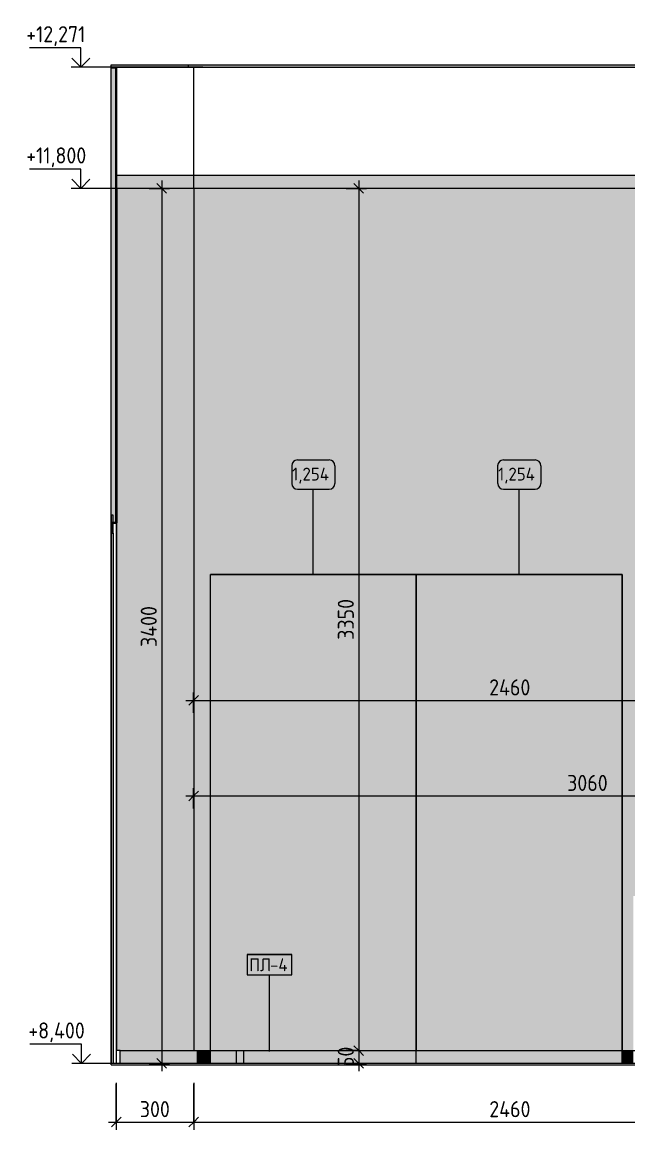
# Model space of a CAD drawing. Header units: millimetres. Extents: x 97900 to 162318, y -1987 to 22028.
# Drawn here: x 145733 to 148086, y 8142 to 12446 of the extents above; entities that cross this region are included whole.
import ezdxf

# ---------------------------------------------------------------- set-up
doc = ezdxf.new("R2010")
doc.units = ezdxf.units.MM
for name, color, linetype, lineweight in [('A-ANNO-DIMS', 7, 'Continuous', 9), ('A-ANNO-DIMS-25', 7, 'Continuous', 9), ('A-CLNG', 7, 'Continuous', 9), ('A-DOOR-FRAM-1', 7, 'Continuous', 9), ('A-DOOR-FRAM-2', 7, 'Continuous', 18), ('A-FLOR', 7, 'Continuous', 9), ('A-GENM', 7, 'Continuous', 9), ('A-GENM-IDEN', 7, 'Continuous', 9), ('A-WALL', 7, 'Continuous', 9), ('A-WALL-PATT', 7, 'Continuous', 9), ('G-ANNO-DIMS', 7, 'Continuous', 9), ('G-ANNO-DIMS-1', 7, 'Continuous', 20), ('I-FURN-IDEN', 7, 'Continuous', 9), ('I-WALL', 7, 'Continuous', 9), ('S-COLS', 7, 'Continuous', 9)]:
    doc.layers.add(name, color=color, linetype=linetype, lineweight=lineweight)
for name, color, linetype, lineweight, true_color in [('A-FLOR-FNSH-1', 7, 'Continuous', 30, 0x3c3c3c), ('A-WALL-5', 7, 'Continuous', 30, 0x3c3c3c), ('A-WALL-FNSH-3', 7, 'Continuous', 30, 0x3c3c3c), ('I-FURN-5', 7, 'Continuous', 9, 0xc0c0c0), ('I-FURN-7', 7, 'Continuous', 9, 0xacacac), ('I-FURN-8', 7, 'Continuous', 9, 0x9e9e9e), ('I-WALL-1', 7, 'Continuous', 9, 0x787878)]:
    doc.layers.add(name, color=color, linetype=linetype, lineweight=lineweight, true_color=true_color)
doc.layers.add('I-FURN-6', color=7, linetype='Continuous', lineweight=9, true_color=0x7f7f7f, transparency=0.7)
doc.styles.add('GOST Common_5', font='GOST_Common.ttf', dxfattribs={"height": 50})
doc.styles.add('ISOCPEUR_2', font='isocpeur.ttf', dxfattribs={"width": 0.9, "height": 62.5})
doc.dimstyles.new('ISO-2_5_0_9К_БОЛЬШОЙ_1', dxfattribs={"dimscale": 304.8, "dimtxt": 62.248823, "dimasz": 0.123031, "dimexe": 0.098425, "dimexo": 0.246063, "dimgap": 0, "dimtad": 1, "dimdec": 0, "dimrnd": 10, "dimzin": 0, "dimdsep": 46, "dimtxsty": 'ISOCPEUR_2', "dimblk1": 'OBLIQUE', "dimblk2": 'OBLIQUE', "dimsah": 1, "dimcen": 0.09, "dimdle": 0.098425, "dimazin": 0, "dimtfac": 1, "dimtdec": 4, "dimtix": 1, "dimtmove": 0, "dimatfit": 3, "dimfxl": 1, "dimtvp": 1, "dimtolj": 1, "dimtzin": 0, "dimarcsym": 2})

# ---------------------------------------------------------------- blocks, each defined once
blk = doc.blocks.new('110_Дверь_СКБ_2Ст - Д-6_л__ ДОО_Дв_1450x2100h_Дверь из раздевальной в коридор-32357677-Развертка 3_35-3')
at = {"layer": 'A-DOOR-FRAM-1'}
for points in [[(13600, 10460), (13608, 10460), (13608, 10500), (13600, 10500)], [(13600, 8400), (13608, 8400.2), (13608, 10460), (13600, 10460), (13600, 8424.8)]]:
    blk.add_hatch(color=256, dxfattribs=at).paths.add_polyline_path(points)
for p, q in [((13600, 8400), (13600, 10460)), ((13600, 10460), (13600, 8400)), ((13608, 10460), (13608, 8400))]:
    blk.add_line(p, q, dxfattribs=at)
at = {"layer": 'A-DOOR-FRAM-2'}
for p, q in [((13608, 10530), (13600, 10530)), ((13600, 10530), (13600, 10460)), ((13608, 10460), (13608, 10530)), ((13600, 10500), (13599.8, 10500)), ((13599.8, 10460), (13600, 10460)), ((13600, 10460), (13600, 10500)), ((13600, 10460), (13608, 10460))]:
    blk.add_line(p, q, dxfattribs=at)
blk = doc.blocks.new('Шкаф параметрический - 1_254-26529812-Развертка 3_35-3')
at = {"layer": 'I-FURN-6'}
for points in [[(14071.7, 8450), (14785.3, 8450), (14785.3, 10300), (13985.3, 10300), (13985.3, 8450)], [(13985.3, 8400), (14785.3, 8400), (14785.3, 8450), (13985.3, 8450)]]:
    blk.add_hatch(color=256, dxfattribs=at).paths.add_polyline_path(points)
at = {"layer": 'I-FURN-5'}
for p, q in [((13985.3, 10300), (14785.3, 10300)), ((13985.3, 8400), (13985.3, 10300)), ((14785.3, 8400), (14785.3, 10300))]:
    blk.add_line(p, q, dxfattribs=at)
at = {"layer": 'I-FURN-7'}
for p, q in [((13985.3, 10300), (14785.3, 10300)), ((13985.3, 10300), (14785.3, 10300)), ((14785.3, 10300), (13985.3, 10300)), ((13985.3, 8450), (13985.3, 10300))]:
    blk.add_line(p, q, dxfattribs=at)
at = {"layer": 'I-FURN-8'}
blk.add_line((14785.3, 10300), (14785.3, 8450), dxfattribs=at)
blk = doc.blocks.new('Шкаф параметрический - 1_254-V32-Развертка 3_35-3')
at = {"layer": 'I-FURN-6'}
for points in [[(15487.4, 8450), (15585.3, 8450), (15585.3, 10300), (14785.3, 10300), (14785.3, 8450)], [(14785.3, 8400), (15585.3, 8400), (15585.3, 8450), (14785.3, 8450)]]:
    blk.add_hatch(color=256, dxfattribs=at).paths.add_polyline_path(points)
at = {"layer": 'I-FURN-5'}
for p, q in [((14785.3, 10300), (15585.3, 10300)), ((14785.3, 8400), (14785.3, 10300)), ((15585.3, 8400), (15585.3, 10300))]:
    blk.add_line(p, q, dxfattribs=at)
at = {"layer": 'I-FURN-7'}
for p, q in [((14785.3, 10300), (15585.3, 10300)), ((14785.3, 10300), (15585.3, 10300)), ((15585.3, 10300), (14785.3, 10300)), ((15585.3, 10300), (15585.3, 8450))]:
    blk.add_line(p, q, dxfattribs=at)
at = {"layer": 'I-FURN-8'}
blk.add_line((14785.3, 8450), (14785.3, 10300), dxfattribs=at)
blk = doc.blocks.new('Плинтус - Плинтус светлый _сад_-33412411-Развертка 3_35-3')
at = {"layer": 'A-GENM'}
blk.add_hatch(color=256, dxfattribs=at).paths.add_polyline_path([(13920, 8400), (13936, 8400), (13936, 8450), (13635.5, 8450), (13635.5, 8400), (13900, 8400)])
for p in [(13635.5, 8450), (13936, 8400)]:
    blk.add_line(p, (13936, 8450), dxfattribs=at)
blk = doc.blocks.new('Плинтус - Плинтус светлый _сад_-33412412-Развертка 3_35-3')
at = {"layer": 'A-GENM'}
blk.add_line((13936, 8450), (13936, 8400), dxfattribs=at)
blk = doc.blocks.new('Плинтус - Плинтус светлый _сад_-33412413-Развертка 3_35-3')
at = {"layer": 'A-GENM'}
blk.add_hatch(color=256, dxfattribs=at).paths.add_polyline_path([(13936, 8400), (13985.3, 8400), (13985.3, 8450), (13936, 8450)])
for p, q in [((13936, 8450), (13985.3, 8450)), ((13985.3, 8450), (14115, 8450)), ((14115, 8400), (14115, 8450)), ((13985.3, 8400), (13953.7, 8400)), ((14115, 8400), (13985.3, 8400))]:
    blk.add_line(p, q, dxfattribs=at)
blk = doc.blocks.new('Плинтус - Плинтус светлый _сад_-33412414-Развертка 3_35-3')
at = {"layer": 'A-GENM'}
blk.add_hatch(color=256, dxfattribs=at).paths.add_polyline_path([(15629, 8400), (15629, 8450), (15585.3, 8450), (15585.3, 8400)])
for p, q in [((14085, 8450), (15585.3, 8450)), ((14085, 8450), (14085, 8400)), ((15585.3, 8450), (15629, 8450)), ((15629, 8450), (16380.8, 8450)), ((16380.8, 8450), (16395, 8450)), ((16395, 8400), (16395, 8450)), ((15585.3, 8400), (14085, 8400)), ((15629, 8400), (15585.3, 8400)), ((16380.8, 8400), (15629, 8400)), ((16395, 8400), (16380.8, 8400))]:
    blk.add_line(p, q, dxfattribs=at)
blk = doc.blocks.new('Плинтус - Плинтус светлый _сад_-33437141-Развертка 3_35-3')
at = {"layer": 'A-GENM'}
for p, q in [((13620.5, 8400), (13620.5, 8450)), ((13635.5, 8450), (13620.5, 8450)), ((13635.5, 8400), (13635.5, 8450))]:
    blk.add_line(p, q, dxfattribs=at)
blk = doc.blocks.new('Высотные отметки - Стрелка_Верх-17668718-Развертка 3_35-3')
at = {"layer": 'G-ANNO-DIMS'}
for p, q in [((13482.1, 12346), (13282.1, 12346)), ((13482.1, 12271), (13482.1, 12346)), ((13520, 12271), (13445, 12271))]:
    blk.add_line(p, q, dxfattribs=at)
at = {"layer": 'G-ANNO-DIMS-1'}
for q in [(13446.8, 12306.4), (13517.5, 12306.4)]:
    blk.add_line((13482.1, 12271), q, dxfattribs=at)
blk = doc.blocks.new('DIMBLOCK47-Развертка 3_35-3')
at = {"layer": 'A-ANNO-DIMS-25'}
for p, q in [((146098.5, 8325), (146098.5, 8141.8)), ((146098.5, 8171.8), (146098.5, 8320)), ((146399.5, 8325), (146399.5, 8141.8)), ((146399.5, 8171.8), (146399.5, 8320)), ((146068.5, 8171.8), (146399.5, 8171.8))]:
    blk.add_line(p, q, dxfattribs=at)
at = {"layer": 'A-ANNO-DIMS-25', "lineweight": 20}
for p, q in [((146098.5, 8171.8), (146117.3, 8190.6)), ((146399.5, 8171.8), (146418.3, 8190.6)), ((146098.5, 8171.8), (146079.8, 8153.1)), ((146399.5, 8171.8), (146380.8, 8153.1))]:
    blk.add_line(p, q, dxfattribs=at)
at = {"layer": 'A-ANNO-DIMS-25', "color": 0, "insert": (146189.8, 8253.5), "char_height": 62.5, "width": 142.215, "attachment_point": 1, "line_spacing_factor": 1.149209, "style": 'ISOCPEUR_2'}
blk.add_mtext('300', dxfattribs=at)
blk = doc.blocks.new('_Oblique')
at = {"color": 0, "linetype": 'ByBlock', "lineweight": -2}
blk.add_line((-0.5, -0.5), (0.5, 0.5), dxfattribs=at)
blk = doc.blocks.new('DIMBLOCK48-Развертка 3_35-3')
at = {"layer": 'A-ANNO-DIMS-25'}
for p, q in [((146399.5, 8325), (146399.5, 8141.8)), ((146399.5, 8171.8), (146399.5, 8320)), ((148859.4, 8325), (148859.4, 8141.8)), ((148859.4, 8171.8), (148859.4, 8320)), ((146399.5, 8171.8), (148859.4, 8171.8))]:
    blk.add_line(p, q, dxfattribs=at)
at = {"layer": 'A-ANNO-DIMS-25', "lineweight": 20}
for p, q in [((146399.5, 8171.8), (146418.3, 8190.6)), ((148859.4, 8171.8), (148878.1, 8190.6)), ((146399.5, 8171.8), (146380.8, 8153.1)), ((148859.4, 8171.8), (148840.6, 8153.1))]:
    blk.add_line(p, q, dxfattribs=at)
at = {"layer": 'A-ANNO-DIMS-25', "color": 0, "insert": (147547.4, 8253.5), "char_height": 62.5, "width": 196.802, "attachment_point": 1, "line_spacing_factor": 1.149209, "style": 'ISOCPEUR_2'}
blk.add_mtext('2460', dxfattribs=at)
blk = doc.blocks.new('DIMBLOCK53-Развертка 3_35-3')
at = {"layer": 'A-ANNO-DIMS-25'}
for p, q in [((146991.9, 11800), (147070.4, 11800)), ((147040.4, 11800), (146991.9, 11800)), ((147040.4, 11830), (147040.4, 8450)), ((146991.9, 8450), (147070.4, 8450)), ((147040.4, 8450), (146991.9, 8450))]:
    blk.add_line(p, q, dxfattribs=at)
at = {"layer": 'A-ANNO-DIMS-25', "lineweight": 20}
for p, q in [((147040.4, 11800), (147021.7, 11818.8)), ((147040.4, 11800), (147059.2, 11781.2)), ((147040.4, 8450), (147021.7, 8468.8)), ((147040.4, 8450), (147059.2, 8431.3))]:
    blk.add_line(p, q, dxfattribs=at)
at = {"layer": 'A-ANNO-DIMS-25', "color": 0, "insert": (146958.8, 10046), "char_height": 62.5, "width": 189.619, "attachment_point": 1, "rotation": 90, "line_spacing_factor": 1.149209, "style": 'ISOCPEUR_2'}
blk.add_mtext('3350', dxfattribs=at)
blk = doc.blocks.new('DIMBLOCK54-Развертка 3_35-3')
at = {"layer": 'A-ANNO-DIMS-25'}
for p, q in [((146991.9, 8450), (147070.4, 8450)), ((147040.4, 8450), (146991.9, 8450)), ((147040.4, 8450), (147040.4, 8370)), ((146991.9, 8400), (147070.4, 8400)), ((147040.4, 8400), (146991.9, 8400))]:
    blk.add_line(p, q, dxfattribs=at)
at = {"layer": 'A-ANNO-DIMS-25', "lineweight": 20}
for p, q in [((147040.4, 8450), (147021.7, 8468.8)), ((147040.4, 8450), (147059.2, 8431.3)), ((147040.4, 8400), (147021.7, 8418.7)), ((147040.4, 8400), (147059.2, 8381.2))]:
    blk.add_line(p, q, dxfattribs=at)
at = {"layer": 'A-ANNO-DIMS-25', "color": 0, "insert": (146958.8, 8385.5), "char_height": 62.5, "width": 94.81, "attachment_point": 1, "rotation": 90, "line_spacing_factor": 1.149209, "style": 'ISOCPEUR_2'}
blk.add_mtext('50', dxfattribs=at)
blk = doc.blocks.new('Mark Reiling - Mark Reiling-26174330-Развертка 3_35-3')
at = {"layer": 'A-GENM-IDEN'}
for p, q in [((14127.9, 8822.9), (14127.9, 8744.1)), ((14127.9, 8822.9), (14301.4, 8822.9)), ((14301.4, 8822.9), (14127.9, 8822.9)), ((14127.9, 8822.9), (14127.9, 8744.1)), ((14301.4, 8744.1), (14301.4, 8822.9)), ((14301.4, 8744.1), (14301.4, 8822.9)), ((14127.9, 8744.1), (14301.4, 8744.1)), ((14127.9, 8744.1), (14301.4, 8744.1))]:
    blk.add_line(p, q, dxfattribs=at)
blk = doc.blocks.new('DIMBLOCK57-Развертка 3_35-3')
at = {"layer": 'A-ANNO-DIMS-25'}
for p, q in [((146398.5, 9390.9), (146398.5, 9469.4)), ((149459.4, 9175), (149459.4, 9469.4)), ((146368.5, 9439.4), (149459.4, 9439.4)), ((146398.5, 9439.4), (146398.5, 9390.9)), ((149459.4, 9439.4), (149459.4, 9175))]:
    blk.add_line(p, q, dxfattribs=at)
at = {"layer": 'A-ANNO-DIMS-25', "lineweight": 20}
for p, q in [((146398.5, 9439.4), (146379.8, 9420.6)), ((146398.5, 9439.4), (146417.3, 9458.1)), ((149459.4, 9439.4), (149440.6, 9420.6)), ((149459.4, 9439.4), (149478.1, 9458.1))]:
    blk.add_line(p, q, dxfattribs=at)
at = {"layer": 'A-ANNO-DIMS-25', "color": 0, "insert": (147849.9, 9521), "char_height": 62.5, "width": 189.619, "attachment_point": 1, "line_spacing_factor": 1.149209, "style": 'ISOCPEUR_2'}
blk.add_mtext('3060', dxfattribs=at)
blk = doc.blocks.new('Марка_Мебель - В прямоуг_Balcon_Марка-25523697-Развертка 3_35-3')
at = {"layer": 'I-FURN-IDEN'}
for p, q in [((17854.5, 8834.4), (17854.5, 8765.4)), ((17877, 8856.9), (17999.8, 8856.9)), ((18022.3, 8834.4), (18022.3, 8765.6)), ((17876.9, 8743.1), (17999.8, 8743.1))]:
    blk.add_line(p, q, dxfattribs=at)
for centre, radius, start, end in [((17877, 8834.4), 22.5, 90, 180), ((17999.8, 8834.4), 22.5, 0, 90), ((17876.9, 8765.4), 22.3, 180, 270), ((17999.8, 8765.6), 22.5, 270, 0)]:
    blk.add_arc(centre, radius, start, end, dxfattribs=at)
blk = doc.blocks.new('DIMBLOCK60-Развертка 3_35-3')
at = {"layer": 'A-ANNO-DIMS-25'}
for p, q in [((146398.5, 9762.2), (146398.5, 9840.7)), ((148859.4, 9762.2), (148859.4, 9840.7)), ((146368.5, 9810.7), (148859.4, 9810.7)), ((146398.5, 9810.7), (146398.5, 9762.2)), ((148859.4, 9810.7), (148859.4, 9762.2))]:
    blk.add_line(p, q, dxfattribs=at)
at = {"layer": 'A-ANNO-DIMS-25', "lineweight": 20}
for p, q in [((146398.5, 9810.7), (146417.3, 9829.4)), ((148859.4, 9810.7), (148878.1, 9829.4)), ((146398.5, 9810.7), (146379.8, 9791.9)), ((148859.4, 9810.7), (148840.6, 9791.9))]:
    blk.add_line(p, q, dxfattribs=at)
at = {"layer": 'A-ANNO-DIMS-25', "color": 0, "insert": (147546.9, 9892.3), "char_height": 62.5, "width": 196.802, "attachment_point": 1, "line_spacing_factor": 1.149209, "style": 'ISOCPEUR_2'}
blk.add_mtext('2460', dxfattribs=at)
blk = doc.blocks.new('DIMBLOCK66-Развертка 3_35-3')
at = {"layer": 'A-ANNO-DIMS-25'}
for p, q in [((146226.3, 11800), (146304.8, 11800)), ((146274.8, 11800), (146226.3, 11800)), ((146274.8, 11830), (146274.8, 8370)), ((146226.3, 8400), (146304.8, 8400)), ((146274.8, 8400), (146226.3, 8400))]:
    blk.add_line(p, q, dxfattribs=at)
at = {"layer": 'A-ANNO-DIMS-25', "lineweight": 20}
for p, q in [((146274.8, 11800), (146256.1, 11818.8)), ((146274.8, 11800), (146293.6, 11781.2)), ((146274.8, 8400), (146256.1, 8418.8)), ((146274.8, 8400), (146293.6, 8381.3))]:
    blk.add_line(p, q, dxfattribs=at)
at = {"layer": 'A-ANNO-DIMS-25', "color": 0, "insert": (146193.2, 10018), "char_height": 62.5, "width": 196.802, "attachment_point": 1, "rotation": 90, "line_spacing_factor": 1.149209, "style": 'ISOCPEUR_2'}
blk.add_mtext('3400', dxfattribs=at)

msp = doc.modelspace()

# ---------------------------------------------------------------- hatches: boundary and pattern name
at = {"layer": 'A-WALL-PATT'}
for points in [[(146114, 8450), (146398.5, 8450), (146398.5, 11850), (146099.5, 11850), (146099.5, 8450), (146103.9, 8450)], [(146399.5, 8450), (146399.5, 11800), (146398.5, 11800), (146398.5, 8450)]]:
    msp.add_hatch(color=256, dxfattribs=at).paths.add_polyline_path(points)
h = msp.add_hatch(color=256, dxfattribs=at)
h.paths.add_polyline_path([(146414.5, 8450), (146463.8, 8450), (146463.8, 10300), (148063.8, 10300), (148063.8, 8450), (148107.5, 8450), (148107.5, 9050), (148859.4, 9050), (148859.4, 10200), (150659.4, 10200), (150659.4, 9050), (151027.5, 9050), (151027.5, 8450), (151121.3, 8450), (151121.3, 9800), (152121.3, 9800), (152121.3, 8450), (152357.5, 8450), (152357.5, 9050), (153248.1, 9050), (153248.1, 9170), (153264.1, 9170), (153264.1, 8920), (153557.8, 8920), (153557.8, 9150), (153267.8, 9150), (153267.8, 9200), (153607.5, 9200), (153607.5, 9204), (153248.1, 9204), (153248.1, 9220), (153607.5, 9220), (153607.5, 11800), (153357.5, 11800), (153357.5, 11850), (146398.5, 11850), (146398.5, 11800), (146399.5, 11800), (146399.5, 8450)])
h.paths.add_polyline_path([(153263.8, 8450), (153267.8, 8450), (153267.8, 8530), (153328.5, 8530), (153328.5, 8830), (153346.5, 8830), (153346.5, 8812.5), (153392.5, 8812.5), (153392.7, 8830), (153410.5, 8830), (153410.5, 8812.5), (153474.5, 8812.5), (153474.5, 8830), (153492.5, 8830), (153492.5, 8530), (153557.8, 8530), (153557.8, 8900.8), (153264.1, 8900.8), (153263.8, 8500), (153257.5, 8500), (153257.5, 8450)])
h.paths.add_polyline_path([(151141.3, 8450), (152101.3, 8450), (152101.3, 9760), (151141.3, 9760), (151141.3, 9365.9)])
h.paths.add_polyline_path([(153346.5, 8530), (153392.5, 8530), (153392.5, 8547.5), (153346.5, 8547.5), (153346.5, 8540.1)])
h.paths.add_polyline_path([(153410.5, 8530), (153474.5, 8530), (153474.5, 8547.5), (153410.5, 8547.5), (153410.5, 8546.2)])
h.paths.add_polyline_path([(153442.5, 8562.5), (153451.7, 8562.5), (153474.5, 8562.5), (153474.5, 8797.5), (153410.5, 8797.5), (153410.5, 8562.5), (153441.1, 8562.5)])
h.paths.add_polyline_path([(153392.5, 8562.5), (153392.5, 8797.5), (153346.5, 8797.5), (153346.5, 8562.5), (153363.2, 8562.5)])
h.paths.add_polyline_path([(151292, 9559), (151226.5, 9559), (151226.5, 9641), (151308.5, 9641), (151308.5, 9559)])
h.paths.add_polyline_path([(151277, 9597.5), (151278.3, 9597.8), (151279.2, 9598.7), (151279.5, 9600), (151279.2, 9601.2), (151278.3, 9602.2), (151277, 9602.5), (151275.8, 9602.2), (151274.9, 9601.2), (151274.5, 9600), (151274.9, 9598.7), (151275.8, 9597.8), (151276.4, 9597.6)])
h.paths.add_polyline_path([(151258, 9597.5), (151259.3, 9597.8), (151260.2, 9598.7), (151260.5, 9600), (151260.2, 9601.2), (151259.3, 9602.2), (151258, 9602.5), (151256.8, 9602.2), (151255.9, 9601.2), (151255.5, 9600), (151255.9, 9598.7), (151256.8, 9597.8), (151257.4, 9597.6)])
at = {"layer": 'I-WALL'}
msp.add_hatch(color=256, dxfattribs=at).paths.add_polyline_path([(149910.2, 12270), (150008.5, 12270), (150008.5, 12280), (146378.5, 12280), (146378.5, 12270), (149853.5, 12270)])
at = {"layer": 'I-WALL-1'}
h = msp.add_hatch(dxfattribs=at)
h.set_pattern_fill('FP_18', color=256, style=0, pattern_type=2)
h.set_pattern_definition([(0, (146738.468, 0), (30.48, 7.62), [2.515, -20.345, 2.515, -20.345, -121.92]), (0, (146738.468, 0), (30.48, 7.62), [-45.72, 2.515, -43.205, 2.515, -20.345, -53.34]), (0, (146738.468, 0), (30.48, 7.62), [-114.3, 2.515, -12.725, 2.515, -35.585]), (120, (146749.898, 3.81), (-21.8391136, 22.5864543), [2.515, -20.345, 2.515, -20.345, -121.92]), (120, (146749.898, 3.81), (-21.8391136, 22.5864543), [-45.72, 2.515, -43.205, 2.515, -20.345, -53.34]), (120, (146749.898, 3.81), (-21.8391136, 22.5864543), [-114.3, 2.515, -12.725, 2.515, -35.585]), (240, (146753.708, 19.05), (-8.6408864, -30.2064543), [2.515, -20.345, 2.515, -20.345, -121.92]), (240, (146753.708, 19.05), (-8.6408864, -30.2064543), [-45.72, 2.515, -43.205, 2.515, -20.345, -53.34]), (240, (146753.708, 19.05), (-8.6408864, -30.2064543), [-114.3, 2.515, -12.725, 2.515, -35.585])])
h.paths.add_polyline_path([(146098.5, 10500), (146098.5, 12270), (146078.5, 12270), (146078.5, 10500), (146087.7, 10500)])
at = {"layer": 'S-COLS'}
msp.add_hatch(color=256, dxfattribs=at).paths.add_polyline_path([(146378.5, 12270), (146378.5, 12280), (146078.5, 12280), (146078.5, 12270), (146099.5, 12270)])

# ---------------------------------------------------------------- linework, layer by layer
at = {"layer": 'A-CLNG'}
msp.add_line((153357.5, 11800), (146099.5, 11800), dxfattribs=at)
at = {"layer": 'A-FLOR'}
for p, q in [((146078.3, 12280), (153628.6, 12280)), ((148909.7, 8400), (146078.3, 8400)), ((146078.3, 8395), (149121.7, 8395))]:
    msp.add_line(p, q, dxfattribs=at)
at = {"layer": 'A-FLOR-FNSH-1'}
msp.add_line((146078.5, 8394.4), (146078.5, 8395), dxfattribs=at)
at = {"layer": 'A-GENM-IDEN'}
msp.add_line((146693.2, 8446.2), (146693.2, 8743.1), dxfattribs=at)
at = {"layer": 'A-WALL'}
msp.add_line((146078.5, 10500), (146078.5, 12270), dxfattribs=at)
at = {"layer": 'A-WALL-5'}
for p, q in [((146098.5, 12270), (146078.5, 12270)), ((146098.5, 11800), (146098.5, 12270)), ((146078.5, 10500), (146098.5, 10500))]:
    msp.add_line(p, q, dxfattribs=at)
at = {"layer": 'A-WALL-FNSH-3'}
for p, q in [((146098.5, 11800), (146098.5, 10500)), ((146099.5, 11800), (146098.5, 11800)), ((146099.5, 10500), (146099.5, 11800)), ((146098.5, 10500), (146099.5, 10500))]:
    msp.add_line(p, q, dxfattribs=at)
at = {"layer": 'G-ANNO-DIMS'}
for p, q in [((146434.7, 12271), (145960.7, 12271)), ((146224.5, 11800), (145960.7, 11800)), ((146136.5, 8400), (145963, 8400))]:
    msp.add_line(p, q, dxfattribs=at)
at = {"layer": 'I-FURN-IDEN'}
for p, q in [((146863.8, 10300), (146863.8, 10631)), ((147663.8, 10300), (147663.8, 10631))]:
    msp.add_line(p, q, dxfattribs=at)
at = {"layer": 'I-WALL'}
for p, q in [((146078.5, 12270), (146078.5, 12280)), ((153608.5, 12270), (146098.5, 12270)), ((146398.5, 12270), (146398.5, 11800)), ((153357.5, 11850), (146099.5, 11850)), ((146099.5, 11850), (146099.5, 11800)), ((146399.5, 11800), (146399.5, 8450)), ((146078.3, 10500), (146078.5, 10500)), ((146098.5, 10500), (146098.5, 8400)), ((146099.5, 10500), (146099.5, 8450)), ((146078.5, 8395), (146078.5, 8400)), ((146398.5, 8395), (146398.5, 8394.4))]:
    msp.add_line(p, q, dxfattribs=at)
at = {"layer": 'S-COLS'}
msp.add_line((146378.5, 12270), (146378.5, 12280), dxfattribs=at)

# ---------------------------------------------------------------- block references
at = {"layer": 'A-DOOR-FRAM-1'}
msp.add_blockref('110_Дверь_СКБ_2Ст - Д-6_л__ ДОО_Дв_1450x2100h_Дверь из раздевальной в коридор-32357677-Развертка 3_35-3', (132478.5, 0), dxfattribs=at)
at = {"layer": 'A-GENM'}
for name in ['Плинтус - Плинтус светлый _сад_-33437141-Развертка 3_35-3', 'Плинтус - Плинтус светлый _сад_-33412411-Развертка 3_35-3', 'Плинтус - Плинтус светлый _сад_-33412412-Развертка 3_35-3', 'Плинтус - Плинтус светлый _сад_-33412413-Развертка 3_35-3', 'Плинтус - Плинтус светлый _сад_-33412414-Развертка 3_35-3']:
    msp.add_blockref(name, (132478.5, 0), dxfattribs=at)
at = {"layer": 'A-GENM-IDEN'}
msp.add_blockref('Mark Reiling - Mark Reiling-26174330-Развертка 3_35-3', (132478.5, 0), dxfattribs=at)
at = {"layer": 'G-ANNO-DIMS'}
for p in [(132478.5, 0), (132478.5, -471), (132480.9, -3871)]:
    msp.add_blockref('Высотные отметки - Стрелка_Верх-17668718-Развертка 3_35-3', p, dxfattribs=at)
at = {"layer": 'I-FURN-5'}
for name in ['Шкаф параметрический - 1_254-26529812-Развертка 3_35-3', 'Шкаф параметрический - 1_254-V32-Развертка 3_35-3']:
    msp.add_blockref(name, (132478.5, 0), dxfattribs=at)
at = {"layer": 'I-FURN-IDEN'}
for p in [(128925.4, 1887.9), (129725.4, 1887.9)]:
    msp.add_blockref('Марка_Мебель - В прямоуг_Balcon_Марка-25523697-Развертка 3_35-3', p, dxfattribs=at)

# ---------------------------------------------------------------- texts
at = {"layer": 'A-GENM-IDEN', "char_height": 50, "attachment_point": 1, "style": 'GOST Common_5'}
for s, insert, width in [('ПЛ', (146614.7, 8808), 98.207), ('-4', (146695.7, 8808), 94.198)]:
    msp.add_mtext(s, dxfattribs=dict(at, insert=insert, width=width))
at = {"layer": 'I-FURN-IDEN', "char_height": 50, "width": 190.401, "attachment_point": 1, "style": 'GOST Common_5'}
for insert in [(146781.5, 10714.7), (147581.5, 10714.7)]:
    msp.add_mtext('1,254', dxfattribs=dict(at, insert=insert))

# ---------------------------------------------------------------- dimensions: what is measured, and where the dimension line sits
at = {"layer": 'A-ANNO-DIMS'}
for base, p1, p2, override, picture, middle in [((146274.8, 8400), (146301.3, 11800), (146301.3, 8400), {"dimpost": '<>', "dimfxl": 3400}, 'DIMBLOCK66-Развертка 3_35-3', (146243.6, 10100)), ((147040.4, 8450), (147066.9, 11800), (147066.9, 8450), {"dimpost": '<>', "dimfxl": 3350}, 'DIMBLOCK53-Развертка 3_35-3', (147009.2, 10125)), ((147040.4, 8400), (147066.9, 8450), (147066.9, 8400), {"dimpost": '<>', "dimfxl": 50}, 'DIMBLOCK54-Развертка 3_35-3', (147009.2, 8425))]:
    dim = msp.add_linear_dim(base=base, p1=p1, p2=p2, angle=90, dimstyle='ISO-2_5_0_9К_БОЛЬШОЙ_1', override=override, dxfattribs=at)
    dim.commit()
    dim.dimension.update_dxf_attribs({"geometry": picture, "text_midpoint": middle})
for base, p1, p2, override, picture, middle in [((148859.4, 9810.7), (146398.5, 9837.2), (148859.4, 9837.2), {"dimpost": '<>', "dimfxl": 2460.820007}, 'DIMBLOCK60-Развертка 3_35-3', (147628.9, 9841.9)), ((149459.4, 9439.4), (146398.5, 9465.9), (149459.4, 9100), {"dimpost": '<>', "dimfxl": 3082.612006}, 'DIMBLOCK57-Развертка 3_35-3', (147928.9, 9470.6)), ((146399.5, 8171.8), (146098.5, 8400), (146399.5, 8400), {"dimpost": '<>', "dimfxl": 301}, 'DIMBLOCK47-Развертка 3_35-3', (146249, 8203.1)), ((148859.4, 8171.8), (146399.5, 8400), (148859.4, 8400), {"dimpost": '<>', "dimfxl": 2459.820007}, 'DIMBLOCK48-Развертка 3_35-3', (147629.4, 8203.1))]:
    dim = msp.add_linear_dim(base=base, p1=p1, p2=p2, dimstyle='ISO-2_5_0_9К_БОЛЬШОЙ_1', override=override, dxfattribs=at)
    dim.commit()
    dim.dimension.update_dxf_attribs({"geometry": picture, "text_midpoint": middle})

# ---------------------------------------------------------------- next in the draw order: texts
at = {"layer": 'G-ANNO-DIMS', "char_height": 62.5, "attachment_point": 1, "line_spacing_factor": 1.149209, "style": 'ISOCPEUR_2', "bg_fill": 3, "box_fill_scale": 1.25, "bg_fill_color": 256, "bg_fill_true_color": 13158600, "bg_fill_transparency": 0}
for s, insert, width in [('+12,271', (145748.3, 12430.2), 275.62), ('+11,800', (145748.3, 11959.2), 275.62), ('+8,400', (145756.6, 8559.2), 261.428)]:
    msp.add_mtext(s, dxfattribs=dict(at, insert=insert, width=width))

doc.saveas('drawing.dxf')
